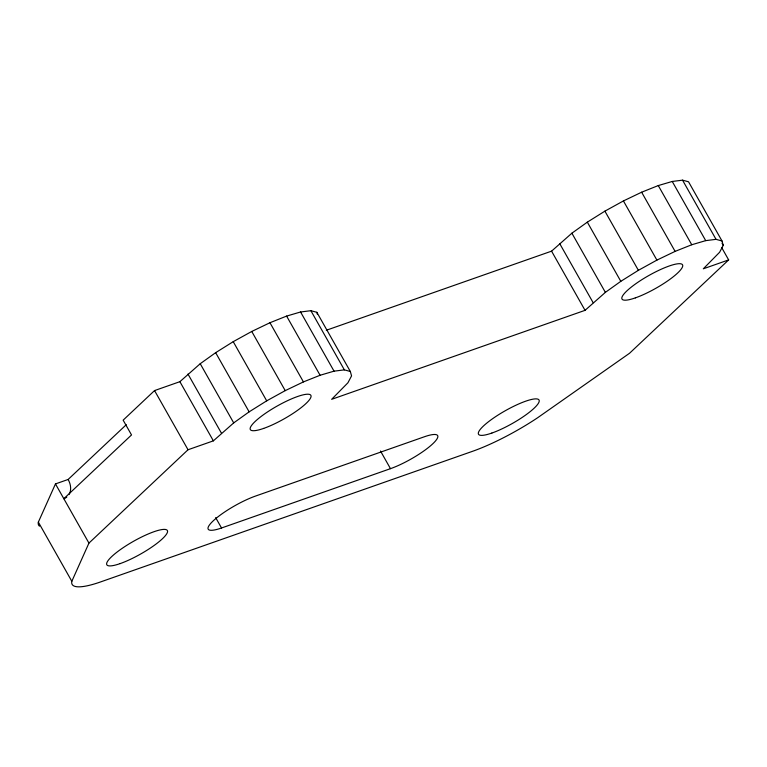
<?xml version="1.0" encoding="UTF-8"?>
<svg xmlns="http://www.w3.org/2000/svg" width="767" height="767" viewBox="0 0 767 767"><rect width="100%" height="100%" fill="white"/><g stroke="black" fill="none" stroke-linecap="round" stroke-linejoin="round"><path stroke-width="1.15" d="M39.472 526.172A74.62 15.637 -29.5 0 1 38.35 522.116L55.464 483.919L68.129 479.471L126.277 424.697M728.65 259.908L629.554 353.251L537.705 417.699A74.62 15.637 -29.5 0 1 472.443 451.341L100.774 581.865A74.62 15.637 -29.5 0 1 71.83 581.3L88.943 543.103L188.03 449.75L213.37 440.852L233.705 422.895L249.131 411.85L266.705 400.844L285.228 390.633L303.435 381.908L320.088 375.264L334.048 371.161L344.364 369.867L350.327 371.477L351.554 375.888L347.93 382.781L331.632 399.329L585.048 310.338L605.374 292.371L620.81 281.326L638.384 270.32L656.907 260.109L675.113 251.384L691.757 244.75L705.717 240.637L716.033 239.342L722.006 240.963L723.223 245.363L719.609 252.257L703.31 268.805L728.65 259.908L721.603 247.444M350.327 371.477L316.848 312.303L310.884 310.693L300.568 311.987L286.609 316.09L269.955 322.734L251.749 331.459L233.226 341.67L215.652 352.676L200.225 363.721L179.89 381.678L154.55 390.576L123.151 420.153L131.521 434.947L63.834 498.713A17.382 12.924 46.7 0 0 66.825 497.064M326.311 330.261L551.569 251.154L571.894 233.197L587.33 222.152L604.904 211.146L623.427 200.935L641.634 192.21L658.278 185.566L672.237 181.463L682.553 180.168L688.526 181.779L722.006 240.963M221.529 527.993L390.48 468.666A34.764 7.286 -29.5 0 0 432.741 443.825A34.764 7.286 -29.5 0 0 424.324 436.787L255.382 496.115A34.764 7.286 -29.5 0 0 213.111 520.956A34.764 7.286 -29.5 0 0 221.529 527.993L215.661 517.61M722.054 243.283L723.223 245.363M682.553 180.168L716.033 239.342M672.237 181.463L705.717 240.637M658.278 185.566L691.757 244.75M641.634 192.21L675.113 251.384M623.427 200.935L656.907 260.109M604.904 211.146L638.384 270.32M587.33 222.152L620.81 281.326M571.894 233.197L605.374 292.371M559.661 243.532L593.14 302.706M551.569 251.154L585.048 310.338M310.884 310.693L344.364 369.867M380.49 451.015L390.48 468.666M300.568 311.987L334.048 371.161M286.609 316.09L320.088 375.264M269.955 322.734L303.435 381.908M251.749 331.459L285.228 390.633M233.226 341.67L266.705 400.844M215.652 352.676L249.131 411.85M200.225 363.721L233.705 422.895M187.982 374.056L221.471 433.23M179.89 381.678L213.37 440.852M154.55 390.576L188.03 449.75M55.464 483.919L88.943 543.103M38.35 522.116L71.83 581.3M316.848 312.303L317.461 314.508M68.129 479.471A17.382 12.924 46.7 0 1 69.04 494.514M120.17 563.592A34.764 7.286 -29.5 0 0 167.503 531.972A34.764 7.286 -29.5 0 0 123.602 547.389A34.764 7.286 -29.5 0 0 120.17 563.592M491.839 433.067A34.764 7.286 -29.5 0 0 539.172 401.448A34.764 7.286 -29.5 0 0 495.281 416.865A34.764 7.286 -29.5 0 0 491.839 433.067M635.344 297.884A34.764 7.286 -29.5 0 0 682.678 266.264A34.764 7.286 -29.5 0 0 638.786 281.681A34.764 7.286 -29.5 0 0 635.344 297.884M263.675 428.408A34.764 7.286 -29.5 0 0 311.009 396.788A34.764 7.286 -29.5 0 0 267.117 412.205A34.764 7.286 -29.5 0 0 263.675 428.408"/></g></svg>
